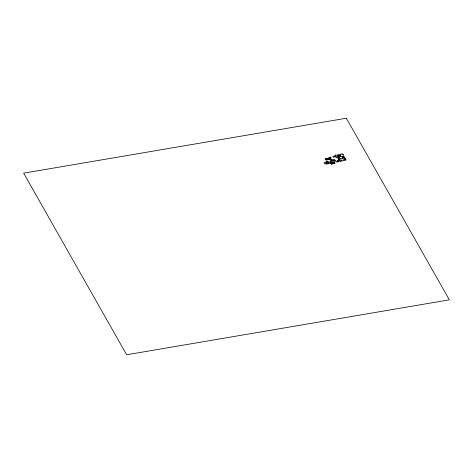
<?xml version="1.0" encoding="UTF-8"?>
<svg xmlns="http://www.w3.org/2000/svg" width="473" height="473" viewBox="0 0 473 473"><rect width="100%" height="100%" fill="white"/><g stroke="black" fill="none" stroke-linecap="round" stroke-linejoin="round"><path stroke-width="0.71" d="M329.876 159.017C330.769 158.804 329.515 159.59 329.776 158.55M337.355 161.334L337.805 161.056M337.539 160.412L337.769 160.388A7.669 2.684 -6.7 0 0 338.254 160.944L338.739 161.63L337.332 162.044A1.224 0.426 -6.7 0 1 336.409 161.79A1.224 0.426 -6.7 0 1 336.971 161.293L337.539 160.424M337.917 158.035L339.484 157.816M342.517 156.995L344.108 156.995M342.606 157.154L344.243 157.071L344.929 158.272L345.349 158.201L345.55 158.55L345.13 158.621L345.745 158.898L345.946 159.247L345.526 159.318L346.076 160.093L343.363 160.554L342.943 159.815L344.941 159.697L343.924 158.059L342.292 158.668L341.873 157.929L343.806 157.296L342.594 157.178M331.206 160.678L331.094 161.169L334.707 160.554L334.109 160.187M334.837 163.611A2.879 0.396 80.3 0 1 334.772 163.552L334.89 162.872L331.573 163.693L334.364 163.155L334.488 162.576M329.699 158.177C330.438 158.366 329.232 158.833 329.569 158.071M338.177 158.331L338.763 159.578L338.343 159.649L338.964 159.927L339.159 160.276L338.745 160.347L339.803 161.417L342.417 160.974L341.997 160.235L340.282 160.802L339.372 159.094L341.346 159.088L340.927 158.349L339.886 158.526C336.415 157.834 342.292 158.467 338.479 157.947M329.693 158.774C330.716 158.644 330.142 159.425 330.083 159.017M329.734 158.851L330.142 158.875L329.657 158.52M330.053 158.822L329.799 158.958M330.113 159.188L330.065 158.644M329.888 158.219L329.45 158.343L329.764 158.106A6.616 2.318 -6.7 0 1 329.35 158.171L329.332 158.047M334.021 159.744L330.586 160.637A2.891 1.011 -6.7 0 0 331.342 161.973A2.891 1.011 -6.7 0 0 335.333 161.293A2.891 1.011 -6.7 0 0 334.577 159.957L333.997 159.543M331.242 160.619L334.021 160.146M330.875 163.191L334.5 162.671M331.425 163.835L334.624 163.291M331.354 163.628L331.573 164.096L334.772 163.552M329.965 158.514L329.35 158.077M330.124 159.135L330.231 159.271M329.988 159.253L329.918 158.869M329.829 158.739L329.805 157.976M327.836 158.171L329.238 158.017L329.722 157.207L330.775 157.125L331.041 157.456L330.343 158.597L332.259 159.62L331.271 159.933L330.036 159.413L328.634 159.572M342.553 157.06L343.676 157.071M338.047 158.266L339.253 158.148L339.147 157.828M329.663 158.42L330.059 158.455M330.887 163.286L331.532 163.581M334.902 162.972L334.648 162.535L330.615 163.22L331.366 163.729M330.083 158.402L330.255 159.218M329.841 157.97L329.994 159.306M329.681 158.053L329.782 158.437M326.636 161.92L326.63 161.695A2.944 1.029 -6.7 0 1 327.393 161.6M331.638 164.155A2.879 0.396 80.3 0 1 331.573 164.096M343.363 154.594L343.031 155.623L343.883 156.374L342.411 156.622L342.198 156.25L336.995 157.137L337.202 157.509L336.705 157.592L336.244 156.782L333.477 157.255L332.915 156.256L335.747 155.777L335.28 154.961L335.925 155.256L341.134 154.369L340.921 154.003L342.393 153.749L342.47 154.63L343.363 154.594M337.823 161.524L338.266 161.5L337.823 161.524M329.379 159.005L329.326 159.111A1.892 0.662 -6.7 0 1 328.368 159.59L327.411 159.75A1.892 0.662 -6.7 0 1 325.696 159.389A1.892 0.662 -6.7 0 1 326.731 158.556L327.688 158.39A1.892 0.662 -6.7 0 1 328.971 158.49L329.379 159.005M331.39 159.614L331.798 159.602L331.39 159.614M330.278 162.623L329.214 163.481A3.104 1.088 -6.7 0 1 326.181 163.995L324.862 163.812A3.104 1.088 -6.7 0 1 325.856 162.008L328.936 161.772L330.278 162.623M337.036 156.244L337.728 156.108L337.036 156.244M338.313 155.694L338.964 155.67L338.313 155.694M338.567 155.245L338.13 155.114L338.556 155.262M339.785 155.706L340.554 155.7L339.809 155.688M330.113 157.361L330.521 157.349L330.172 157.326M334.328 156.297L335.014 156.315L334.328 156.297M337.539 156.38L337.379 156.646L337.858 156.563A2.359 0.828 -6.7 0 0 340.566 155.966L339.661 156.019A1.59 0.556 -6.7 0 1 338.106 156.279L337.539 156.38M346.337 118.232L23.65 173.159L126.663 354.768L449.35 299.841L346.337 118.232M329.238 158.017L325.063 158.727L325.856 160.128L330.036 159.413L329.238 158.017M326.364 163.38A1.496 0.526 -6.7 0 0 328.682 162.742A1.496 0.526 -6.7 0 0 326.553 162.446A1.496 0.526 -6.7 0 0 326.364 163.38"/></g></svg>
